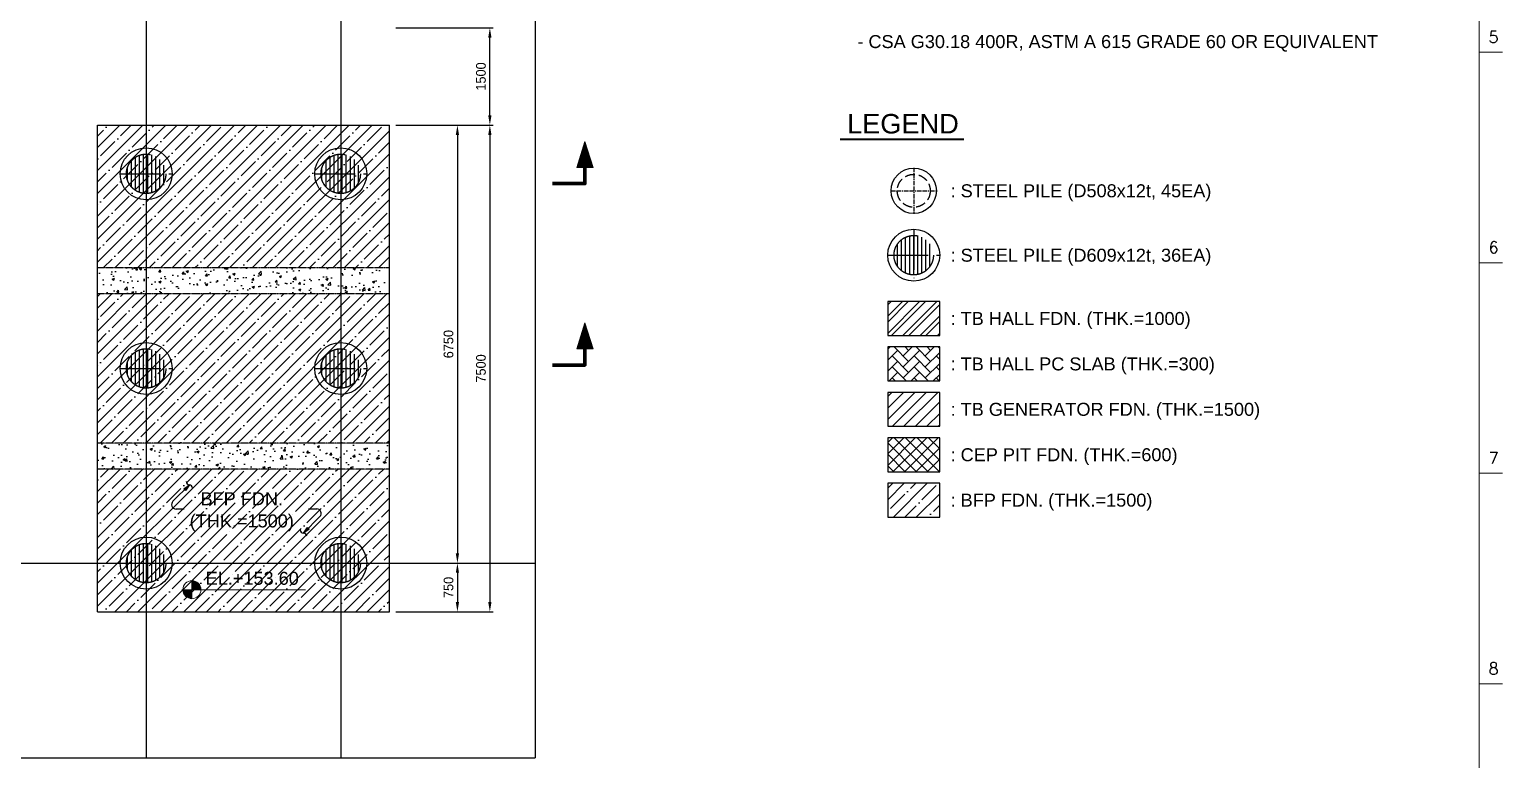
# Model space of a CAD drawing. Header units: millimetres. Extents: x 63700 to 182600, y -289551 to -205451.
# Drawn here: x 99552 to 122267, y -233457 to -222204 of the extents above; entities that cross this region are included whole.
import ezdxf
from ezdxf.enums import TextEntityAlignment as Align

# ---------------------------------------------------------------- set-up
doc = ezdxf.new("R2010")
doc.units = ezdxf.units.MM
doc.header["$LTSCALE"] = 50
for name, pattern in [('CENTER', [2, 1.25, -0.25, 0.25, -0.25]), ('HIDDEN', [0.375, 0.25, -0.125]), ('HIDDEN1', [4.25, 3, -1.25])]:
    doc.linetypes.add(name, pattern=pattern)
doc.layers.get('Defpoints').update_dxf_attribs({"color": 140})
for name, color, linetype in [('1', 7, 'Continuous'), ('1CEN', 20, 'CENTER'), ('C_BLOCK', 7, 'Continuous'), ('C_CEN', 1, 'CENTER'), ('C_CONC', 4, 'Continuous'), ('C_TEXT_01', 2, 'Continuous'), ('DIM-SCALE', 7, 'Continuous'), ('HATCH', 8, 'Continuous'), ('HATCH-2', 4, 'Continuous'), ('Level 2', 7, 'Continuous'), ('PILE', 7, 'HIDDEN1')]:
    doc.layers.add(name, color=color, linetype=linetype)
doc.layers.add('TAN-TIT', color=30, linetype='Continuous', lineweight=0)
doc.layers.add('TEXT', color=7, linetype='Continuous', lineweight=0)
doc.styles.add('Arial', font='arial.ttf')
doc.styles.add('COM', font='COMPLEX', dxfattribs={"height": 5})
doc.styles.add('돋움', font='')
doc.styles.get('돋움').set_extended_font_data('Dotum')
doc.dimstyles.new('일반도면_0050', dxfattribs={"dimscale": 50, "dimtxt": 3, "dimasz": 3, "dimexe": 1, "dimexo": 2, "dimgap": 1.25, "dimtad": 1, "dimdec": 0, "dimzin": 0, "dimdsep": 46, "dimtxsty": '돋움', "dimcen": -5, "dimclrd": 1, "dimclre": 1, "dimclrt": 7, "dimadec": 8, "dimazin": 0, "dimtfac": 1, "dimtdec": 4, "dimtix": 1, "dimtmove": 2, "dimatfit": 3, "dimfxl": 1, "dimtolj": 1, "dimtzin": 0, "dimarcsym": 0})
pattern_1 = [(50, (63358.14, -1691.44), (358.6301, -31.37607), [37.5, -412.5]), (355, (63358.14, -1691.44), (-69.37567, 376.09607), [30, -330]), (100.4514, (63388.03, -1694.05), (289.2547, 344.71977), [31.8701, -350.57106]), (46.1842, (63358.14, -1591.44), (533.6205, -82.7595), [56.25, -618.75]), (96.6356, (63402.6, -1598.33), (467.3314, 487.0589), [47.8051, -525.8565]), (351.1842, (63358.14, -1591.44), (467.331, 487.0593), [45, -495]), (21, (63408.14, -1616.44), (298.45353, -201.30945), [37.5, -412.5]), (326, (63408.14, -1616.44), (121.65767, 362.575), [30, -330]), (71.4514, (63433, -1633.2), (420.1113, 161.26525), [31.8701, -350.57106]), (37.5, (63358.14, -1691.44), (6.07993, 166.44693), [0, -326, 0, -335, 0, -331.25]), (7.5, (63358.14, -1691.44), (131.53477, 197.20586), [0, -191, 0, -318.5, 0, -126.25]), (327.5, (63246.64, -1691.44), (266.91122, -11.277436), [0, -125, 0, -390, 0, -517.5]), (317.5, (63196.64, -1691.44), (291.59308, 50.0525), [0, -162.5, 0, -259, 0, -367.5])]

# ---------------------------------------------------------------- blocks, each defined once
blk = doc.blocks.new('BORDER')
at = {"layer": 'TAN-TIT'}
for p, q in [((232823, 3520), (232823, 164680)), ((232823, 99787), (234266, 99787)), ((232823, 86808), (234266, 86808)), ((232823, 73830), (234266, 73830)), ((232823, 60851), (234266, 60851))]:
    blk.add_line(p, q, dxfattribs=at)
at = {"layer": 'TAN-TIT', "style": 'COM'}
for s, p in [('5', (233400, 100364)), ('6', (233400, 87385)), ('7', (233400, 74406)), ('8', (233400, 61428))]:
    blk.add_text(s, height=721, dxfattribs=at).set_placement(p)
blk = doc.blocks.new('PILE_609')
h = blk.add_hatch()
h.set_pattern_fill('풍화토', color=8, scale=50)
h.set_pattern_definition([(90, (0, 0), (-62.5, 4e-15), [])])
h.paths.add_polyline_path([(154710, -272183, 0.414214), (154406, -272487), (154710, -272487)])
h.paths.add_polyline_path([(154710, -272183), (154710, -272487), (155015, -272487, 0.414214)])
h.paths.add_polyline_path([(155015, -272487), (154710, -272487), (154710, -272792, 0.414214)])
h.paths.add_polyline_path([(154710, -272487), (154406, -272487, 0.414214), (154710, -272792)])
at = {"layer": '1CEN', "ltscale": 10}
for p, q in [((154710, -272087), (154710, -272841)), ((154310, -272487), (155111, -272487))]:
    blk.add_line(p, q, dxfattribs=at)
at = {"layer": 'PILE', "color": 6, "ltscale": 10}
blk.add_circle((154710, -272487), 304, dxfattribs=at)
blk = doc.blocks.new('MS')
at = {"layer": 'C_BLOCK', "color": 1, "linetype": 'Continuous', "lineweight": 13}
for p, q in [((-8.67, 3.56), (-7, 8.89)), ((-8.58, 3.62), (-7, 8.68)), ((-8.5, 3.69), (-7, 8.47)), ((-8.41, 3.75), (-7, 8.26)), ((-8.33, 3.81), (-7, 8.06)), ((-8.24, 3.87), (-7, 7.85)), ((-8.16, 3.94), (-7, 7.64)), ((-8.07, 4), (-7, 7.43)), ((-7.99, 4.06), (-7, 7.22)), ((-7.9, 4.12), (-7, 7.01)), ((-7.82, 4.19), (-7, 6.8)), ((-7.73, 4.25), (-7, 6.59)), ((-7.65, 4.31), (-7, 6.39)), ((-7, 8.89), (-5.33, 3.56)), ((-7, 8.68), (-5.42, 3.62)), ((-7, 8.47), (-5.5, 3.69)), ((-7, 8.26), (-5.59, 3.75)), ((-7, 8.06), (-5.67, 3.81)), ((-7, 7.85), (-5.76, 3.87)), ((-7, 7.64), (-5.84, 3.94)), ((-7, 7.43), (-5.93, 4)), ((-7, 7.22), (-6.01, 4.06)), ((-7, 7.01), (-6.1, 4.12)), ((-7, 6.8), (-6.18, 4.19)), ((-7, 6.59), (-6.27, 4.25)), ((-7, 6.39), (-6.35, 4.31)), ((-5.33, 3.56), (-8.67, 3.56)), ((-5.42, 3.62), (-8.58, 3.62)), ((-5.5, 3.69), (-8.5, 3.69)), ((-5.59, 3.75), (-8.41, 3.75)), ((-5.67, 3.81), (-8.33, 3.81)), ((-5.76, 3.87), (-8.24, 3.87)), ((-5.84, 3.94), (-8.16, 3.94)), ((-5.93, 4), (-8.07, 4)), ((-6.01, 4.06), (-7.99, 4.06)), ((-6.1, 4.12), (-7.9, 4.12)), ((-6.18, 4.19), (-7.82, 4.19)), ((-6.27, 4.25), (-7.73, 4.25)), ((-6.35, 4.31), (-7.65, 4.31)), ((-7.56, 4.37), (-7, 6.18)), ((-6.44, 4.37), (-7.56, 4.37)), ((-7.48, 4.43), (-7, 5.97)), ((-6.52, 4.43), (-7.48, 4.43)), ((-7.39, 4.5), (-7, 5.76)), ((-6.61, 4.5), (-7.39, 4.5)), ((-7.31, 4.56), (-7, 5.55)), ((-6.69, 4.56), (-7.31, 4.56)), ((-7.22, 4.62), (-7, 5.34)), ((-6.78, 4.62), (-7.22, 4.62)), ((-7.14, 4.68), (-7, 5.13)), ((-6.86, 4.68), (-7.14, 4.68)), ((-7.06, 4.75), (-7, 4.92)), ((-6.94, 4.75), (-7.06, 4.75)), ((-7, 6.18), (-6.44, 4.37)), ((-7, 5.97), (-6.52, 4.43)), ((-7, 5.76), (-6.61, 4.5)), ((-7, 5.55), (-6.69, 4.56)), ((-7, 5.34), (-6.78, 4.62)), ((-7, 5.13), (-6.86, 4.68)), ((-7, 4.92), (-6.94, 4.75))]:
    blk.add_line(p, q, dxfattribs=at)
at = {"layer": 'C_BLOCK', "color": 3, "linetype": 'Continuous', "lineweight": 70, "flags": 128}
blk.add_lwpolyline([(-7, 3.5), (-7, 0), (0, 0)], dxfattribs=at)
at = {"layer": 'C_BLOCK', "color": 1, "linetype": 'Continuous', "lineweight": 13}
blk.add_3dface([(-8.75, 3.5), (-7, 9.1), (-5.25, 3.5)], dxfattribs=at)
blk = doc.blocks.new('*D56')
at = {"layer": 'Defpoints', "color": 0, "transparency": 16777216}
for p in [(105101, -223679), (105101, -231179), (106651, -231179)]:
    blk.add_point(p, dxfattribs=at)
at = {"layer": 'DIM-SCALE', "color": 1, "lineweight": -2, "transparency": 16777216}
for p, q in [((105201, -223679), (106701, -223679)), ((106651, -223829), (106651, -231029)), ((105201, -231179), (106701, -231179))]:
    blk.add_line(p, q, dxfattribs=at)
at = {"layer": 'DIM-SCALE', "color": 1, "transparency": 16777216}
for points in [[(106626, -223829), (106676, -223829), (106651, -223679)], [(106626, -231029), (106676, -231029), (106651, -231179)]]:
    blk.add_solid(points, dxfattribs=at)
at = {"layer": 'DIM-SCALE', "color": 7, "transparency": 16777216, "insert": (106514, -227429), "char_height": 150, "attachment_point": 5, "rotation": 90, "style": '돋움'}
blk.add_mtext('\\A1;7500', dxfattribs=at)
blk = doc.blocks.new('*D57')
at = {"layer": 'Defpoints', "color": 0, "transparency": 16777216}
for p in [(105101, -223679), (105101, -230429), (106151, -230429)]:
    blk.add_point(p, dxfattribs=at)
at = {"layer": 'DIM-SCALE', "color": 1, "lineweight": -2, "transparency": 16777216}
for p, q in [((105201, -223679), (106201, -223679)), ((106151, -223829), (106151, -230279)), ((105201, -230429), (106201, -230429))]:
    blk.add_line(p, q, dxfattribs=at)
at = {"layer": 'DIM-SCALE', "color": 1, "transparency": 16777216}
for points in [[(106126, -223829), (106176, -223829), (106151, -223679)], [(106126, -230279), (106176, -230279), (106151, -230429)]]:
    blk.add_solid(points, dxfattribs=at)
at = {"layer": 'DIM-SCALE', "color": 7, "transparency": 16777216, "insert": (106014, -227054), "char_height": 150, "attachment_point": 5, "rotation": 90, "style": '돋움'}
blk.add_mtext('\\A1;6750', dxfattribs=at)
blk = doc.blocks.new('*D58')
at = {"layer": 'Defpoints', "color": 0, "transparency": 16777216}
for p in [(105101, -230429), (105101, -231179), (106151, -231179)]:
    blk.add_point(p, dxfattribs=at)
at = {"layer": 'DIM-SCALE', "color": 1, "lineweight": -2, "transparency": 16777216}
for p, q in [((105201, -230429), (106201, -230429)), ((106151, -230579), (106151, -231029)), ((105201, -231179), (106201, -231179))]:
    blk.add_line(p, q, dxfattribs=at)
at = {"layer": 'DIM-SCALE', "color": 1, "transparency": 16777216}
for points in [[(106126, -230579), (106176, -230579), (106151, -230429)], [(106126, -231029), (106176, -231029), (106151, -231179)]]:
    blk.add_solid(points, dxfattribs=at)
at = {"layer": 'DIM-SCALE', "color": 7, "transparency": 16777216, "insert": (106014, -230804), "char_height": 150, "attachment_point": 5, "rotation": 90, "style": '돋움'}
blk.add_mtext('\\A1;750', dxfattribs=at)
blk = doc.blocks.new('*D59')
at = {"layer": 'Defpoints', "color": 0, "transparency": 16777216}
for p in [(105101, -222179), (106651, -222179), (105101, -223679)]:
    blk.add_point(p, dxfattribs=at)
at = {"layer": 'DIM-SCALE', "color": 1, "lineweight": -2, "transparency": 16777216}
for p, q in [((105201, -222179), (106701, -222179)), ((106651, -223529), (106651, -222329)), ((105201, -223679), (106701, -223679))]:
    blk.add_line(p, q, dxfattribs=at)
at = {"layer": 'DIM-SCALE', "color": 1, "transparency": 16777216}
for points in [[(106626, -222329), (106676, -222329), (106651, -222179)], [(106626, -223529), (106676, -223529), (106651, -223679)]]:
    blk.add_solid(points, dxfattribs=at)
at = {"layer": 'DIM-SCALE', "color": 7, "transparency": 16777216, "insert": (106514, -222929), "char_height": 150, "attachment_point": 5, "rotation": 90, "style": '돋움'}
blk.add_mtext('\\A1;1500', dxfattribs=at)
blk = doc.blocks.new('S1')
at = {"layer": 'C_BLOCK', "color": 1, "linetype": 'Continuous'}
for p, q in [((1.58, 7.47), (-3.5, 2.39)), ((-0.15, 6.23), (1.58, 7.47)), ((0.1, 5.98), (-0.15, 6.23)), ((-0.04, 6.22), (1.28, 7.17)), ((-0.04, 6.22), (0.33, 5.84)), ((0.06, 6.21), (0.98, 6.87)), ((0.06, 6.21), (0.33, 5.95)), ((0.1, 5.98), (0.34, 5.74)), ((0.17, 6.21), (0.68, 6.57)), ((0.17, 6.21), (0.32, 6.06)), ((0.68, 6.57), (0.32, 6.06)), ((1.28, 7.17), (0.33, 5.84)), ((0.98, 6.87), (0.33, 5.95)), ((1.58, 7.47), (0.34, 5.74)), ((0, 0), (-2.51, 0))]:
    blk.add_line(p, q, dxfattribs=at)
for centre, radius, start, end in [((1.61, 8.49), 1.02, 181.7902, 268.2045), ((1.55, 6.45), 1.02, 1.7902, 88.2045), ((-2.51, 1.4), 1.4, 135, 270)]:
    blk.add_arc(centre, radius, start, end, dxfattribs=at)
blk = doc.blocks.new('PILE_508')
at = {"layer": '1CEN'}
for p, q in [((1675911, 530251), (1675911, 530959)), ((1676265, 530605), (1675557, 530605))]:
    blk.add_line(p, q, dxfattribs=at)
at = {"layer": 'PILE', "color": 4}
blk.add_circle((1675911, 530605), 254, dxfattribs=at)
blk = doc.blocks.new('A$C06AE58BE')
at = {"layer": 'C_BLOCK', "color": 1, "linetype": 'Continuous', "lineweight": 0}
for p, q in [((0, 0), (-292, 0)), ((-270, 0), (-288, -19)), ((-228, 0), (-282, -53)), ((-187, 0), (-275, -88)), ((-146, 0), (-264, -118)), ((-104, 0), (-248, -144)), ((-63, 0), (-233, -170)), ((-22, 0), (-217, -195)), ((0, 292), (0, 0)), ((0, -292), (0, 292)), ((0, 263), (27, 290)), ((0, 226), (57, 282)), ((0, 184), (88, 273)), ((0, 143), (120, 263)), ((0, 102), (147, 249)), ((0, 61), (170, 231)), ((0, 19), (193, 213)), ((0, 0), (292, 0)), ((22, 0), (217, 195)), ((63, 0), (233, 170)), ((104, 0), (248, 144)), ((146, 0), (264, 118)), ((187, 0), (275, 88)), ((228, 0), (282, 53)), ((270, 0), (288, 19)), ((0, -19), (-193, -213)), ((0, -61), (-170, -231)), ((0, -102), (-147, -249)), ((0, -143), (-120, -263)), ((0, -184), (-88, -273)), ((0, -226), (-57, -282)), ((0, -263), (-27, -290))]:
    blk.add_line(p, q, dxfattribs=at)
at = {"layer": 'C_BLOCK', "color": 1, "lineweight": 0}
blk.add_circle((0, 0), 292, dxfattribs=at)

msp = doc.modelspace()

# ---------------------------------------------------------------- hatches: boundary and pattern name
at = {"layer": 'HATCH'}
h = msp.add_hatch(dxfattribs=at)
h.set_pattern_fill('AR-CONC', color=256, scale=50, style=0)
h.set_pattern_definition(pattern_1)
h.paths.add_polyline_path([(105101.1, -226279.1), (105101.1, -225879.1), (100601.1, -225879.1), (100601.1, -226279.1)])
h = msp.add_hatch(dxfattribs=at)
h.set_pattern_fill('AR-CONC', color=256, scale=50, style=0)
h.set_pattern_definition(pattern_1)
h.paths.add_polyline_path([(105101.1, -228579.1), (105101.1, -228979.1), (100601.1, -228979.1), (100601.1, -228579.1)])
at = {"layer": 'HATCH-2'}
h = msp.add_hatch(dxfattribs=at)
h.set_pattern_fill('ANSI35', color=8, scale=1000)
h.set_pattern_definition([(45, (-51909.96, 0), (-176.7767, 176.7767), []), (45, (-51733.18, 0), (-176.7767, 176.7767), [312.5, -62.5, 0, -62.5])])
h.paths.add_polyline_path([(105101.1, -223679.1), (100601.1, -223679.1), (100601.1, -225879.1), (105101.1, -225879.1)])
h.paths.add_polyline_path([(105101.1, -226279.1), (100601.1, -226279.1), (100601.1, -228579.1), (105101.1, -228579.1)])
h.paths.add_polyline_path([(105101.1, -228979.1), (100601.1, -228979.1), (100601.1, -231179.1), (105101.1, -231179.1)])
h = msp.add_hatch(dxfattribs=at)
h.set_pattern_fill('ANSI32', color=8, scale=500)
h.set_pattern_definition([(45, (0, 0), (-132.58252, 132.58252), []), (45, (88.39, 0), (-132.58252, 132.58252), [])])
h.paths.add_polyline_path([(113587.5, -226397.7), (112786.5, -226397.7), (112786.5, -226920.1), (113587.5, -226920.1)])
h = msp.add_hatch(dxfattribs=at)
h.set_pattern_fill('AR-HBONE', color=8, scale=30)
h.set_pattern_definition([(45, (0, 0), (0, 169.70563), [360, -120]), (135, (84.85, 84.85), (1e-14, 169.70563), [360, -120])])
h.paths.add_polyline_path([(113587.5, -227097.7), (112786.5, -227097.7), (112786.5, -227620.1), (113587.5, -227620.1)])
h = msp.add_hatch(dxfattribs=at)
h.set_pattern_fill('ANSI31', color=8, scale=1000)
h.set_pattern_definition([(45, (0, 0), (-88.38835, 88.38835), [])])
h.paths.add_polyline_path([(113587.5, -227797.7), (112786.5, -227797.7), (112786.5, -228320.1), (113587.5, -228320.1)])
h = msp.add_hatch(dxfattribs=at)
h.set_pattern_fill('ANSI37', color=8, scale=1000)
h.set_pattern_definition([(45, (0, 0), (-88.38835, 88.38835), []), (135, (0, 0), (-88.38835, -88.38835), [])])
h.paths.add_polyline_path([(113587.5, -228497.7), (112786.5, -228497.7), (112786.5, -229020.1), (113587.5, -229020.1)])
h = msp.add_hatch(dxfattribs=at)
h.set_pattern_fill('ANSI35', color=8, scale=1000)
h.set_pattern_definition([(45, (0, 0), (-176.7767, 176.7767), []), (45, (176.78, 0), (-176.7767, 176.7767), [312.5, -62.5, 0, -62.5])])
h.paths.add_polyline_path([(113587.5, -229197.7), (112786.5, -229197.7), (112786.5, -229720.1), (113587.5, -229720.1)])

# ---------------------------------------------------------------- linework, layer by layer
at = {"color": 253}
for centre, radius in [((101351.1, -224429.1), 400.5), ((104351.1, -224429.1), 400.5), ((113187, -224690.6), 350), ((113187, -225683.5), 400.5), ((101351.1, -227429.1), 400.5), ((104351.1, -227429.1), 400.5), ((101351.1, -230429.1), 400.5), ((104351.1, -230429.1), 400.5)]:
    msp.add_circle(centre, radius, dxfattribs=at)
at = {"layer": 'C_BLOCK', "color": 1, "linetype": 'Continuous', "lineweight": 40}
msp.add_line((112050.9, -223896.9), (113962, -223896.9), dxfattribs=at)
at = {"layer": 'C_BLOCK', "color": 1, "lineweight": 0}
msp.add_line((103808.1, -230838.6), (101901.7, -230838.6), dxfattribs=at)
at = {"layer": 'C_CEN', "color": 1, "ltscale": 0.1}
for p, q in [((101351.1, -210352.6), (101351.1, -233429.1)), ((104351.1, -210352.6), (104351.1, -233429.1)), ((107351.1, -210352.6), (107351.1, -233429.1)), ((76351.1, -230429.1), (107351.1, -230429.1)), ((76351.1, -233429.1), (107351.1, -233429.1))]:
    msp.add_line(p, q, dxfattribs=at)
at = {"layer": 'C_CONC', "color": 3}
for p, q in [((100601.1, -231179.1), (100601.1, -223679.1)), ((100601.1, -223679.1), (105101.1, -223679.1)), ((105101.1, -231179.1), (105101.1, -223679.1)), ((100601.1, -231179.1), (105101.1, -231179.1))]:
    msp.add_line(p, q, dxfattribs=at)
at = {"layer": 'C_CONC', "color": 2, "linetype": 'HIDDEN', "ltscale": 0.1}
for p, q in [((105101.1, -225879.1), (100601.1, -225879.1)), ((105101.1, -226279.1), (100601.1, -226279.1)), ((105101.1, -228579.1), (100601.1, -228579.1)), ((105101.1, -228979.1), (100601.1, -228979.1))]:
    msp.add_line(p, q, dxfattribs=at)
at = {"layer": 'HATCH-2', "color": 7}
for points in [[(112786.5, -226920.1), (113587.5, -226920.1), (113587.5, -226397.7), (112786.5, -226397.7)], [(112786.5, -227620.1), (113587.5, -227620.1), (113587.5, -227097.7), (112786.5, -227097.7)], [(112786.5, -228320.1), (113587.5, -228320.1), (113587.5, -227797.7), (112786.5, -227797.7)], [(112786.5, -229020.1), (113587.5, -229020.1), (113587.5, -228497.7), (112786.5, -228497.7)], [(112786.5, -229720.1), (113587.5, -229720.1), (113587.5, -229197.7), (112786.5, -229197.7)]]:
    msp.add_lwpolyline(points, close=True, dxfattribs=at)

# ---------------------------------------------------------------- block references
at = {"layer": '1', "xscale": 0.25, "yscale": 0.25, "zscale": 0.25}
msp.add_blockref('BORDER', (63700.3, -247500.7), dxfattribs=at)
at = {"layer": 'C_BLOCK', "color": 7, "linetype": 'Continuous', "lineweight": 0}
for name, p, xscale, yscale, zscale in [('MS', (107617.1, -224580.3), -71.42857142857143, 71.42857142857143, 71.42857142857143), ('MS', (107617.1, -227376.9), -71.42857142857143, 71.42857142857143, 71.42857142857143), ('S1', (101938.9, -229596.2), 50, 50, 50)]:
    msp.add_blockref(name, p, dxfattribs=dict(at, xscale=xscale, yscale=yscale, zscale=zscale))
at = {"layer": 'C_BLOCK', "color": 7, "linetype": 'Continuous', "lineweight": 0, "xscale": 50, "yscale": 50, "zscale": 50, "rotation": 180}
msp.add_blockref('S1', (103856.6, -229593.4), dxfattribs=at)
at = {"layer": 'C_CONC'}
for p in [(-53359.1, 48058.2), (-50359.1, 48058.2), (-41523.1, 46803.7), (-53359.1, 45058.2), (-50359.1, 45058.2), (-53359.1, 42058.2), (-50359.1, 42058.2)]:
    msp.add_blockref('PILE_609', p, dxfattribs=at)
at = {"layer": 'Level 2', "xscale": 0.4761904761904761, "yscale": 0.4761904761904761, "zscale": 0.4761904761904761}
msp.add_blockref('A$C06AE58BE', (102056.8, -230838.6), dxfattribs=at)
at = {"layer": 'TEXT', "color": 4, "rotation": 180}
msp.add_blockref('PILE_508', (1789098.5, 305914.2), dxfattribs=at)

# ---------------------------------------------------------------- texts
at = {"layer": 'C_BLOCK', "color": 3, "ltscale": 10, "style": 'Arial'}
msp.add_text('LEGEND', height=300, dxfattribs=at).set_placement((113021, -223896.9), align=Align.BOTTOM_CENTER)
at = {"layer": 'C_TEXT_01', "style": 'Arial'}
for s, p in [('  - CSA G30.18 400R, ASTM A 615 GRADE 60 OR EQUIVALENT', (112163.1, -222391.2)), (': STEEL PILE (D508x12t, 45EA)', (113755.2, -224690.6)), (': STEEL PILE (D609x12t, 36EA)', (113755.2, -225683.5)), (': TB HALL FDN. (THK.=1000)', (113755.2, -226658.9)), (': TB HALL PC SLAB (THK.=300)', (113755.2, -227358.9)), (': TB GENERATOR FDN. (THK.=1500)', (113755.2, -228058.9)), (': CEP PIT FDN. (THK.=600)', (113755.2, -228758.9)), (': BFP FDN. (THK.=1500)', (113755.2, -229458.9)), ('EL.+153.60', (102268.6, -230663.1))]:
    msp.add_text(s, height=200, dxfattribs=at).set_placement(p, align=Align.MIDDLE_LEFT)
for s, p in [('BFP FDN.', (102825.6, -229537.5)), ('(THK.=1500)', (102825.6, -229879.1))]:
    msp.add_text(s, height=200, dxfattribs=at).set_placement(p, align=Align.CENTER)

# ---------------------------------------------------------------- dimensions: what is measured, and where the dimension line sits
at = {"layer": 'DIM-SCALE'}
for base, p1, p2, angle, picture, middle in [((106651.1, -222179.1), (105101.1, -223679.1), (105101.1, -222179.1), 270, '*D59', (106513.5, -222929.1)), ((106651.1, -231179.1), (105101.1, -223679.1), (105101.1, -231179.1), 90, '*D56', (106513.5, -227429.1)), ((106151.1, -230429.1), (105101.1, -223679.1), (105101.1, -230429.1), 90, '*D57', (106013.5, -227054.1)), ((106151.1, -231179.1), (105101.1, -230429.1), (105101.1, -231179.1), 270, '*D58', (106013.5, -230804.1))]:
    dim = msp.add_linear_dim(base=base, p1=p1, p2=p2, angle=angle, dimstyle='일반도면_0050', dxfattribs=at)
    dim.commit()
    dim.dimension.update_dxf_attribs({"geometry": picture, "text_midpoint": middle})

doc.saveas('drawing.dxf')
